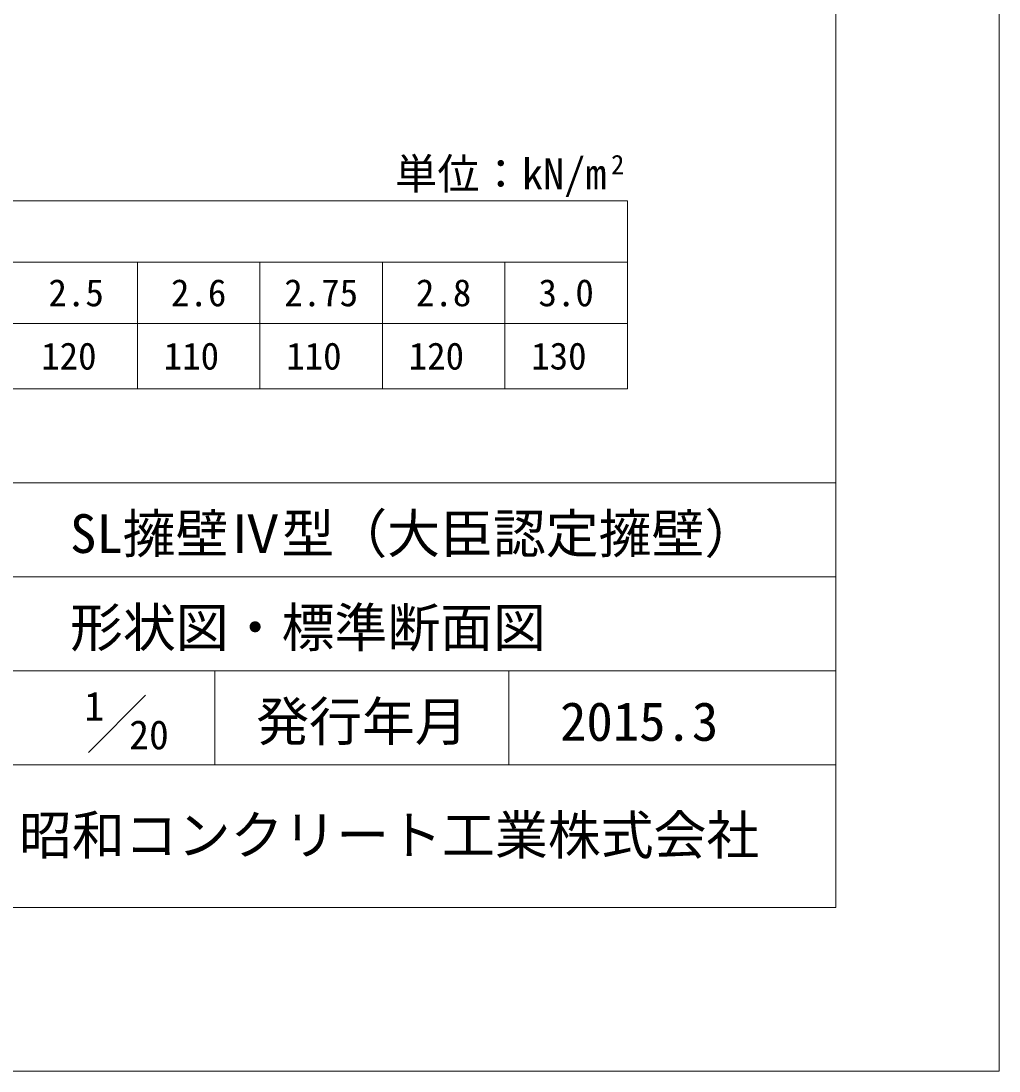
# Model space of a CAD drawing. Units: millimetres at full size, sheet at 1:20; details may follow other scales. Extents: x 0 to 16820, y 0 to 11880.
# Drawn here: x 14425 to 16820, y 0 to 2571 of the extents above; entities that cross this region are included whole.
import ezdxf
from ezdxf.enums import TextEntityAlignment as Align

# ---------------------------------------------------------------- set-up
doc = ezdxf.new("R2010")
doc.units = ezdxf.units.MM
doc.header["$LTSCALE"] = 20
doc.layers.add('D-MTR', color=7, linetype='Continuous')
doc.layers.add('D-MTR-TXT', color=7, linetype='Continuous')
for name, color, linetype, lineweight in [('D-MTR-FRAM', 7, 'Continuous', 13), ('D-MTR-LINE', 7, 'Continuous', 13), ('D-TTL', 2, 'Continuous', 13), ('D-TTL-FRAM', 2, 'Continuous', 13), ('D-TTL-LINE', 7, 'Continuous', 13), ('D-TTL-TXT', 7, 'Continuous', 13)]:
    doc.layers.add(name, color=color, linetype=linetype, lineweight=lineweight)
doc.styles.add('ＭＳ ゴシック', font='')
doc.styles.get('ＭＳ ゴシック').set_extended_font_data('MS Gothic')

msp = doc.modelspace()

# ---------------------------------------------------------------- linework, layer by layer
at = {"layer": 'D-MTR-FRAM'}
for p, q in [((8610, 2130.78), (15910, 2130.78)), ((9310, 1980.78), (15910, 1980.78))]:
    msp.add_line(p, q, dxfattribs=at)
at = {"layer": 'D-MTR-LINE'}
for p, q in [((15910, 2130.78), (15910, 1670.78)), ((14710, 1980.78), (14710, 1670.78)), ((15010, 1980.78), (15010, 1670.78)), ((15310, 1980.78), (15310, 1670.78)), ((15610, 1980.78), (15610, 1670.78)), ((8610, 1830.78), (15910, 1830.78)), ((8610, 1670.78), (15910, 1670.78))]:
    msp.add_line(p, q, dxfattribs=at)
at = {"layer": 'D-TTL'}
for points in [[(0, 0), (16820, 0), (16820, 11880), (0, 11880)], [(400, 400), (16420, 400), (16420, 11480), (400, 11480)]]:
    msp.add_lwpolyline(points, close=True, dxfattribs=at)
at = {"layer": 'D-TTL-FRAM'}
msp.add_line((13920, 1440), (16420, 1440), dxfattribs=at)
at = {"layer": 'D-TTL-LINE'}
for p, q in [((13920, 1210), (16420, 1210)), ((13920, 980), (16420, 980)), ((14900, 980), (14900, 750)), ((15620, 980), (15620, 750)), ((13920, 750), (16420, 750))]:
    msp.add_line(p, q, dxfattribs=at)
at = {"layer": 'D-TTL-TXT'}
msp.add_line((14590, 780), (14730, 920), dxfattribs=at)

# ---------------------------------------------------------------- texts
at = {"layer": 'D-MTR', "style": 'ＭＳ ゴシック'}
msp.add_text('単位：kN/m ', height=75.95, dxfattribs=at).set_placement((15910, 2136.21), align=Align.BOTTOM_RIGHT)
at = {"layer": 'D-MTR-TXT', "style": 'ＭＳ ゴシック'}
for s, p in [('2.5', (14560, 1905.78)), ('2.6', (14860, 1905.78)), ('2.75', (15160, 1905.78)), ('2.8', (15460, 1905.78)), ('3.0', (15760, 1905.78))]:
    msp.add_text(s, height=66.46, dxfattribs=at).set_placement(p, align=Align.MIDDLE_CENTER)
for s, p in [('120', (14610, 1750.78)), ('110', (14910, 1750.78)), ('110', (15210, 1750.78)), ('120', (15510, 1750.78)), ('130', (15810, 1750.78))]:
    msp.add_text(s, height=66.46, dxfattribs=at).set_placement(p, align=Align.MIDDLE_RIGHT)
at = {"layer": 'D-TTL-TXT', "style": 'ＭＳ ゴシック'}
for s, height, p in [('2', 47.47, (15870, 2181.67)), ('SL擁壁Ⅳ型（大臣認定擁壁）', 94.94, (14545, 1240)), ('形状図・標準断面図', 94.94, (14545, 1010)), ('1', 71.21, (14580, 836.34)), ('2015.3', 94.94, (15745, 780)), ('20', 71.21, (14690, 766.34)), ('昭和コンクリート工業株式会社', 94.94, (14420, 501.79))]:
    msp.add_text(s, height=height, dxfattribs=at).set_placement(p, align=Align.BOTTOM_LEFT)
msp.add_text('発行年月', height=94.94, dxfattribs=at).set_placement((15260, 780), align=Align.BOTTOM_CENTER)

doc.saveas('drawing.dxf')
